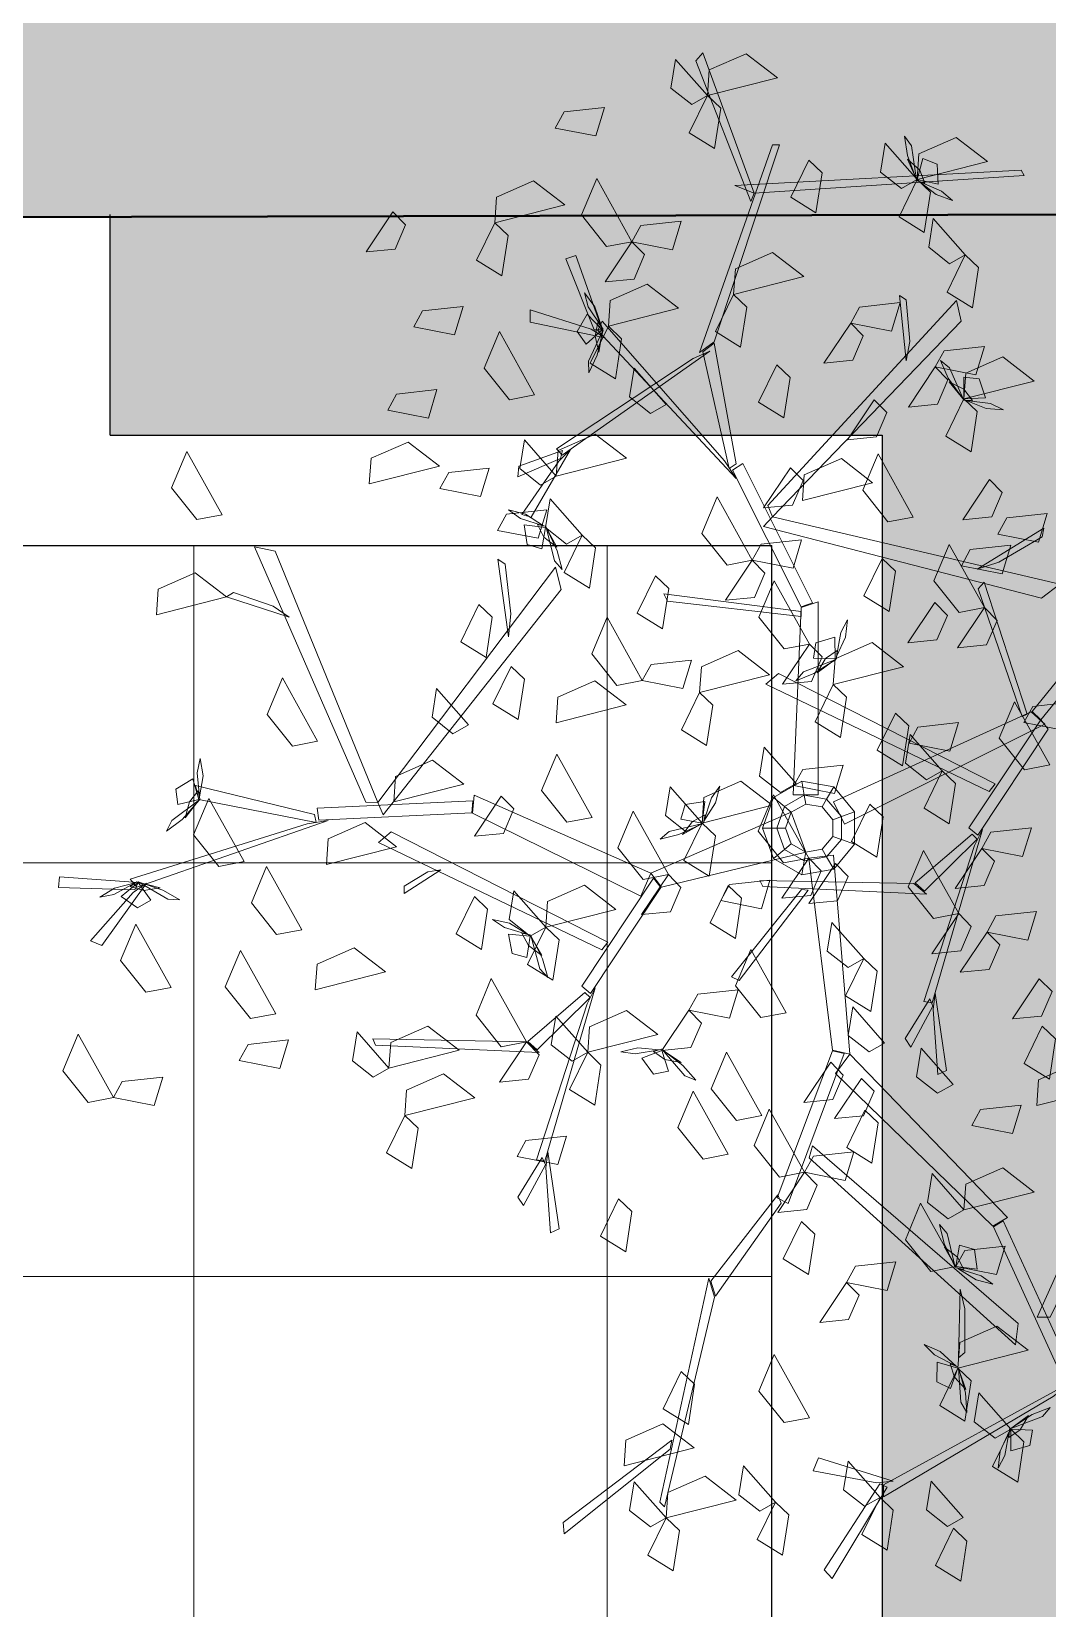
# Model space of a CAD drawing. Header units: inches. Extents: x 20.7 to 35, y 8 to 22.
# Drawn here: x 28.748 to 29.669, y 11.796 to 13.226 of the extents above; entities that cross this region are included whole.
import ezdxf

# ---------------------------------------------------------------- set-up
doc = ezdxf.new("R2010")
doc.units = ezdxf.units.IN
doc.header["$MEASUREMENT"] = 0
doc.layers.add('6', color=251, linetype='Continuous')
doc.layers.add('HATCH A1 1 50', color=9, linetype='Continuous', lineweight=0)
doc.layers.add('WALL 1 50', color=250, linetype='Continuous', lineweight=40)
doc.layers.add('TREE 1AB 1 50', color=9, linetype='Continuous', lineweight=5, transparency=0.6)

msp = doc.modelspace()

# ---------------------------------------------------------------- hatches: boundary and pattern name
at = {"layer": 'HATCH A1 1 50'}
h = msp.add_hatch(dxfattribs=at)
h.set_pattern_fill('ANSI37', color=256, scale=3, angle=45, style=0)
h.set_pattern_definition([(90, (-176.9799, -4.40344), (-0.375, 6e-17), []), (180, (-176.9799, -4.40344), (-6e-17, -0.375), [])])
h.paths.add_polyline_path([(29.4196, 12.7596), (28.7196, 12.7596), (26.6196, 12.7596), (25.9196, 12.7596), (25.9196, 8.8726), (29.7196, 8.8726), (30.0196, 8.8726), (34.5696, 8.8726), (34.5696, 10.7596), (33.1068, 10.7596), (33.1068, 10.7096), (31.6038, 10.7096), (31.6038, 10.7596), (29.7196, 10.7596), (29.4196, 10.7596)])
at = {"layer": 'TREE 1AB 1 50'}
h = msp.add_hatch(dxfattribs=at)
h.set_pattern_fill('AR-SAND', color=256, scale=0.06, angle=45, style=0)
h.set_pattern_definition([(82.5, (-176.97992, -4.40344), (-0.08442079, 0.079075627), [0, -0.0912, 0, -0.102, 0, -0.0975]), (52.5, (-176.97992, -4.40344), (-0.04464825, 0.19481878), [0, -0.0492, 0, -0.0822, 0, -0.0315]), (12.5, (-177.0321, -4.45562), (0.131881756, 0.132361943), [0, -0.03, 0, -0.108, 0, -0.141]), (2.5, (-177.0321, -4.45562), (0.09030253, 0.16477577), [0, -0.015, 0, -0.0708, 0, -0.081])])
h.paths.add_polyline_path([(26.5196, 13.0596), (25.6196, 13.0596), (25.6196, 8.8726), (25.6196, 8.8226), (25.8196, 8.8226), (25.8196, 12.8596), (26.5196, 12.8596)])
h.paths.add_polyline_path([(29.7196, 13.0596), (28.8196, 13.0577), (28.8196, 12.8596), (29.5196, 12.8596), (29.5196, 11.0096), (29.7196, 11.0096)])
at = {"layer": 'WALL 1 50'}
h = msp.add_hatch(color=256, dxfattribs=at)
h.dxf.hatch_style = 1
h.paths.add_polyline_path([(25.4196, 21.9096), (20.7696, 21.9096), (20.7696, 19.5378), (21.0696, 19.5378), (21.0696, 21.6096), (24.8349, 21.6096), (24.8349, 20.2596), (24.9849, 20.2596), (24.9849, 21.6096), (25.4196, 21.6096)])
h.paths.add_polyline_path([(28.5696, 21.9096), (26.7696, 21.9096), (26.7696, 21.6096), (27.5946, 21.6096), (27.5946, 18.7589), (27.4559, 18.7589), (27.4559, 18.6089), (27.8833, 18.6089), (27.8833, 18.7589), (27.7446, 18.7589), (27.7446, 21.6096), (28.5696, 21.6096)])
h.paths.add_polyline_path([(34.8696, 21.9096), (29.9196, 21.9096), (29.9196, 21.6096), (30.9696, 21.6096), (30.9696, 19.0596), (31.1196, 19.0596), (31.1196, 19.2096), (31.1196, 21.6096), (34.5696, 21.6096), (34.5696, 19.9437), (34.8696, 19.9437)])
h.paths.add_polyline_path([(29.7796, 18.7589), (29.7796, 19.0596), (29.9196, 19.0596), (29.9196, 19.2096), (29.6296, 19.2096), (29.6296, 18.7589), (29.0683, 18.7589), (29.0683, 18.6089), (29.6296, 18.6089), (29.6296, 18.2768), (29.7796, 18.2768)])
h.paths.add_polyline_path([(31.7196, 18.0096), (30.9696, 18.0096), (30.9696, 15.0096), (34.5696, 15.0096), (34.5696, 14.2937), (34.8696, 14.2937), (34.8696, 17.0601), (34.5696, 17.0601), (34.5696, 15.1596), (32.7696, 15.1596), (32.7696, 16.2096), (33.3696, 16.2096), (33.3696, 16.3596), (32.7696, 16.3596), (32.7696, 17.8596), (33.5196, 17.8596), (33.5196, 18.0096), (32.6196, 18.0096), (32.6196, 15.1609), (31.1196, 15.1609), (31.1196, 17.8596), (31.7196, 17.8596)])
h.paths.add_polyline_path([(34.8696, 18.4037), (34.5696, 18.4037), (34.5696, 17.7682), (34.8696, 17.7682)])
h.paths.add_polyline_path([(21.0696, 18.2978), (20.7696, 18.2978), (20.7696, 17.1502), (21.0696, 17.1502)])
h.paths.add_polyline_path([(21.0696, 16.5502), (20.7696, 16.5502), (20.7696, 15.9096), (20.7696, 15.4596), (21.0696, 15.4596), (21.0696, 15.759), (23.2011, 15.759), (23.2011, 15.609), (23.3511, 15.609), (23.3511, 15.759), (24.3696, 15.759), (24.3696, 15.9842), (24.3696, 18.0093), (24.2196, 18.0093), (24.2196, 17.4142), (22.2696, 17.4142), (22.2696, 18.0096), (22.1196, 18.0096), (22.1196, 17.2642), (24.2196, 17.2642), (24.2196, 15.909), (21.0696, 15.909)])
h.paths.add_polyline_path([(21.0696, 14.5596), (24.2196, 14.5596), (24.2196, 14.2662), (24.3696, 14.2662), (24.3696, 14.7096), (21.0696, 14.7096), (21.0696, 14.8596), (20.7696, 14.8596), (20.7696, 13.7859), (21.0696, 13.7859)])
h.paths.add_polyline_path([(21.0696, 12.2249), (20.7696, 12.2249), (20.7696, 8.5726), (22.4685, 8.5726), (22.4685, 8.8726), (21.0696, 8.8726)])
h.paths.add_polyline_path([(25.6196, 13.0596), (26.8128, 13.0596), (26.8128, 13.3596), (25.3196, 13.3596), (25.3196, 8.8726), (23.9208, 8.8726), (23.9208, 8.5726), (25.6196, 8.5726)])
h.paths.add_polyline_path([(30.0196, 13.3596), (28.5264, 13.357), (28.5264, 13.057), (29.7196, 13.0596), (29.7196, 10.7596), (31.5431, 10.7596), (31.5431, 11.0596), (30.0196, 11.0596)])
h.paths.add_polyline_path([(34.8696, 13.3537), (34.5696, 13.3537), (34.5696, 11.0596), (33.0461, 11.0596), (33.0461, 10.7596), (34.8696, 10.7596)])
h.paths.add_polyline_path([(29.7796, 16.1912), (29.6296, 16.1912), (29.6296, 15.6039), (28.8811, 15.6039), (28.8811, 15.4539), (29.7796, 15.4539)])
h.paths.add_polyline_path([(26.4582, 15.6039), (25.7096, 15.6039), (25.7096, 16.1912), (25.5596, 16.1912), (25.5596, 15.4539), (26.4582, 15.4539)])
h.paths.add_polyline_path([(25.7096, 19.2096), (24.2196, 19.2096), (24.2196, 19.0596), (25.5596, 19.0596), (25.5596, 18.2768), (25.7096, 18.2768), (25.7096, 18.6089), (26.271, 18.6089), (26.271, 18.7589), (25.7096, 18.7589)])
h.paths.add_polyline_path([(30.0196, 8.8726), (29.7196, 8.8726), (29.7196, 8.5726), (30.0196, 8.5726)])
h.paths.add_polyline_path([(34.8696, 8.8726), (34.5696, 8.8726), (34.5696, 8.5726), (34.8696, 8.5726)])

# ---------------------------------------------------------------- linework, layer by layer
at = {"layer": '6'}
for p, q in [((28.8196, 12.8596), (28.8196, 13.0596)), ((28.8196, 12.8596), (29.5196, 12.8596)), ((29.5196, 12.8596), (29.5196, 11.0096)), ((25.9196, 12.7596), (29.4196, 12.7596)), ((29.4196, 10.7596), (29.4196, 12.7596))]:
    msp.add_line(p, q, dxfattribs=at)
at = {"layer": 'TREE 1AB 1 50', "linetype": 'Continuous'}
for points in [[(29.3469, 13.1594, 0.1921), (29.3279, 13.1743, 0.1857), (29.3321, 13.2003, 0.185), (29.3611, 13.1675, 0.1955)], [(29.4005, 13.0716, 0.2666), (29.3507, 13.1991, 0.3304), (29.3569, 13.2064, 0.334), (29.4036, 13.0789, 0.2703)], [(29.3627, 13.1908, 0.1924), (29.3963, 13.2055, 0.1894), (29.4247, 13.1837, 0.1912), (29.3611, 13.1675, 0.1955)], [(29.2312, 13.1527, 0.2769), (29.2678, 13.1567, 0.2793), (29.26, 13.1309, 0.2639), (29.2231, 13.1381, 0.2682)], [(29.3731, 13.156, 0.183), (29.3675, 13.1195, 0.1853), (29.3446, 13.1337, 0.1699), (29.3611, 13.1675, 0.1743)], [(29.5426, 13.1132, 0.202), (29.5399, 13.1307, 0.1995), (29.5462, 13.122, 0.1912), (29.5506, 13.091, 0.1961)], [(29.5529, 13.1147, 0.1924), (29.5865, 13.1295, 0.1894), (29.6149, 13.1076, 0.1912), (29.5512, 13.0914, 0.1955)], [(29.3538, 12.9346, 0.1981), (29.4201, 13.1229, 0.2923), (29.4264, 13.1229, 0.2923), (29.3673, 12.9441, 0.2029)], [(29.5371, 13.0833, 0.1921), (29.5181, 13.0982, 0.1857), (29.5223, 13.1243, 0.185), (29.5512, 13.0914, 0.1955)], [(29.3859, 13.0861, 0.2703), (29.6456, 13.0999, 0.3141), (29.6484, 13.0951, 0.3127), (29.4036, 13.0789, 0.2703)], [(29.4651, 13.0976, 0.2302), (29.4595, 13.0611, 0.2326), (29.4366, 13.0753, 0.2172), (29.453, 13.1091, 0.2215)], [(29.5583, 13.088, 0.2094), (29.5536, 13.0998, 0.2166), (29.5426, 13.11, 0.2066), (29.5513, 13.0902, 0.1961)], [(29.5704, 13.0873, 0.1873), (29.5694, 13.1052, 0.1819), (29.5564, 13.1104, 0.1867), (29.5512, 13.0914, 0.1955)], [(29.1699, 13.0755, 0.2609), (29.2035, 13.0902, 0.2578), (29.2319, 13.0684, 0.2597), (29.1683, 13.0522, 0.264)], [(29.2697, 13.0306, 0.1415), (29.2469, 13.0593, 0.1384), (29.2607, 13.0924, 0.1403), (29.2926, 13.035, 0.1446)], [(29.5633, 13.0799, 0.2042), (29.5577, 13.0434, 0.2066), (29.5348, 13.0576, 0.1912), (29.5512, 13.0914, 0.1955)], [(29.5684, 13.0777, 0.2039), (29.5833, 13.0725, 0.2), (29.5733, 13.081, 0.1928), (29.553, 13.0897, 0.195)], [(29.0874, 13.0504, 0.1885), (29.0779, 13.0283, 0.1821), (29.0516, 13.0257, 0.1813), (29.0759, 13.0621, 0.1918)], [(29.3007, 13.0496, 0.1533), (29.3374, 13.0536, 0.1556), (29.3295, 13.0278, 0.1402), (29.2926, 13.035, 0.1446)], [(29.5806, 13.0151, 0.2893), (29.5617, 13.03, 0.2829), (29.5659, 13.056, 0.2821), (29.5948, 13.0232, 0.2926)], [(29.1803, 13.0407, 0.2939), (29.1747, 13.0042, 0.2963), (29.1518, 13.0184, 0.2809), (29.1683, 13.0522, 0.2852)], [(29.3041, 13.0234, 0.1412), (29.2946, 13.0012, 0.1348), (29.2683, 12.9986, 0.1341), (29.2926, 13.035, 0.1446)], [(29.3864, 13.0105, 0.2688), (29.42, 13.0253, 0.2657), (29.4484, 13.0035, 0.2676), (29.3848, 12.9873, 0.2719)], [(29.2585, 12.9551, 0.167), (29.2326, 13.0194, 0.2227), (29.2419, 13.0225, 0.2254), (29.2658, 12.9551, 0.167)], [(29.6069, 13.0117, 0.2504), (29.6013, 12.9752, 0.2528), (29.5784, 12.9894, 0.2374), (29.5948, 13.0232, 0.2417)], [(29.2729, 12.9818, 0.2136), (29.3065, 12.9966, 0.2106), (29.3349, 12.9748, 0.2124), (29.2713, 12.9586, 0.2167)], [(29.2591, 12.976, 0.1754), (29.2495, 12.9886, 0.1716), (29.2531, 12.976, 0.1644), (29.2653, 12.9576, 0.1665)], [(29.3968, 12.9758, 0.2254), (29.3912, 12.9393, 0.2278), (29.3683, 12.9535, 0.2124), (29.3848, 12.9873, 0.2167)], [(29.5414, 12.9271, 0.1557), (29.5351, 12.9864, 0.191), (29.5414, 12.9824, 0.1886), (29.5445, 12.9445, 0.166)], [(29.1029, 12.9723, 0.2217), (29.1396, 12.9763, 0.2241), (29.1318, 12.9505, 0.2087), (29.0948, 12.9577, 0.2131)], [(29.2684, 12.948, 0.1666), (29.2003, 12.9622, 0.1564), (29.2003, 12.9732, 0.1603), (29.2558, 12.9557, 0.1665)], [(29.2521, 12.9692, 0.1589), (29.2431, 12.9536, 0.1535), (29.2511, 12.9421, 0.1583), (29.2658, 12.9551, 0.167)], [(29.4201, 12.7856, 0.1082), (29.5911, 12.963, 0.1703), (29.5869, 12.9816, 0.1769), (29.416, 12.7958, 0.1118)], [(29.499, 12.9758, 0.3184), (29.5357, 12.9798, 0.3207), (29.5279, 12.954, 0.3054), (29.491, 12.9613, 0.3097)], [(29.1815, 12.8918, 0.2524), (29.1586, 12.9205, 0.2494), (29.1725, 12.9536, 0.2512), (29.2044, 12.8962, 0.2555)], [(29.261, 12.9322, 0.1736), (29.2536, 12.9161, 0.171), (29.2532, 12.9268, 0.1628), (29.2665, 12.9551, 0.1677)], [(29.2833, 12.9471, 0.2593), (29.2778, 12.9106, 0.2617), (29.2548, 12.9248, 0.2463), (29.2713, 12.9586, 0.2507)], [(29.2617, 12.9619, 0.181), (29.2592, 12.9494, 0.1882), (29.2627, 12.9349, 0.1782), (29.2664, 12.9562, 0.1677)], [(29.387, 12.8204, 0.1204), (29.2616, 12.9545, 0.1673), (29.2658, 12.963, 0.1703), (29.3766, 12.8365, 0.126)], [(29.5024, 12.9496, 0.3063), (29.4929, 12.9275, 0.2999), (29.4667, 12.9248, 0.2992), (29.491, 12.9613, 0.3097)], [(29.3808, 12.8295, 0.1223), (29.3569, 12.9353, 0.1978), (29.3673, 12.943, 0.2034), (29.387, 12.8337, 0.1253)], [(29.5757, 12.9361, 0.1533), (29.6124, 12.9401, 0.1556), (29.6045, 12.9143, 0.1402), (29.5676, 12.9215, 0.1446)], [(29.3632, 12.9359, 0.1954), (29.2295, 12.8414, 0.2581), (29.2242, 12.8471, 0.262), (29.3483, 12.9291, 0.2029)], [(29.5795, 12.9112, 0.2784), (29.5723, 12.9274, 0.2759), (29.5806, 12.9206, 0.2676), (29.5932, 12.8919, 0.2725)], [(29.5953, 12.9157, 0.2688), (29.6289, 12.9305, 0.2657), (29.6573, 12.9087, 0.2676), (29.5937, 12.8925, 0.2719)], [(29.3094, 12.8794, 0.2133), (29.2905, 12.8943, 0.2069), (29.2947, 12.9203, 0.2062), (29.3236, 12.8875, 0.2167)], [(29.436, 12.9119, 0.3395), (29.4305, 12.8754, 0.3419), (29.4075, 12.8896, 0.3265), (29.424, 12.9234, 0.3308)], [(29.5791, 12.9099, 0.1412), (29.5696, 12.8877, 0.1348), (29.5433, 12.8851, 0.1341), (29.5676, 12.9215, 0.1446)], [(29.6132, 12.8936, 0.2637), (29.6074, 12.9106, 0.2583), (29.5936, 12.9121, 0.2631), (29.5937, 12.8925, 0.2719)], [(29.0792, 12.8969, 0.2005), (29.1159, 12.9009, 0.2029), (29.1081, 12.875, 0.1875), (29.0712, 12.8823, 0.1918)], [(29.6014, 12.8911, 0.2858), (29.5937, 12.9012, 0.293), (29.5804, 12.9081, 0.283), (29.594, 12.8913, 0.2725)], [(29.5239, 12.8802, 0.1885), (29.5144, 12.858, 0.1821), (29.4881, 12.8554, 0.1813), (29.5124, 12.8918, 0.1918)], [(29.6057, 12.881, 0.2806), (29.6001, 12.8445, 0.2829), (29.5772, 12.8587, 0.2675), (29.5937, 12.8925, 0.2719)], [(29.6138, 12.8838, 0.2802), (29.6296, 12.8827, 0.2764), (29.6177, 12.8882, 0.2692), (29.5958, 12.8912, 0.2713)], [(29.0562, 12.8387, 0.2397), (29.0898, 12.8534, 0.2366), (29.1182, 12.8316, 0.2385), (29.0545, 12.8154, 0.2428)], [(29.2099, 12.8144, 0.3303), (29.191, 12.8293, 0.3239), (29.1952, 12.8553, 0.3231), (29.2241, 12.8225, 0.3336)], [(29.2258, 12.8457, 0.3306), (29.2593, 12.8605, 0.3275), (29.2877, 12.8387, 0.3294), (29.2241, 12.8225, 0.3336)], [(28.8981, 12.7831, 0.2926), (28.8752, 12.8118, 0.2895), (28.8891, 12.8448, 0.2914), (28.921, 12.7875, 0.2957)], [(29.228, 12.8386, 0.2579), (29.1892, 12.822, 0.3199), (29.1901, 12.8314, 0.3229), (29.2298, 12.8456, 0.2579)], [(29.237, 12.8465, 0.2565), (29.2013, 12.7854, 0.2485), (29.1929, 12.7876, 0.2537), (29.2265, 12.8361, 0.2574)], [(29.5248, 12.781, 0.3066), (29.5019, 12.8097, 0.3035), (29.5158, 12.8428, 0.3054), (29.5477, 12.7854, 0.3097)], [(29.1266, 12.8258, 0.2217), (29.1633, 12.8298, 0.2241), (29.1554, 12.8039, 0.2087), (29.1185, 12.8112, 0.2131)], [(29.446, 12.7041, 0.0797), (29.3839, 12.828, 0.1231), (29.3932, 12.834, 0.1252), (29.4564, 12.7075, 0.0809)], [(29.4478, 12.8184, 0.1885), (29.4383, 12.7963, 0.1821), (29.412, 12.7937, 0.1813), (29.4364, 12.8301, 0.1918)], [(29.4489, 12.8236, 0.2609), (29.4825, 12.8384, 0.2578), (29.5109, 12.8165, 0.2597), (29.4473, 12.8004, 0.264)], [(29.6284, 12.8077, 0.0811), (29.6189, 12.7855, 0.0747), (29.5926, 12.7829, 0.074), (29.6169, 12.8193, 0.0845)], [(29.2334, 12.7609, 0.2133), (29.2144, 12.7758, 0.2069), (29.2186, 12.8019, 0.2062), (29.2476, 12.769, 0.2167)], [(29.3789, 12.7419, 0.1415), (29.356, 12.7706, 0.1384), (29.3698, 12.8037, 0.1403), (29.4018, 12.7463, 0.1446)], [(29.1788, 12.7879, 0.2005), (29.2155, 12.7919, 0.2029), (29.2076, 12.7661, 0.1875), (29.1707, 12.7733, 0.1918)], [(29.1961, 12.7879, 0.2153), (29.1808, 12.7918, 0.2115), (29.1915, 12.7842, 0.2043), (29.2125, 12.7774, 0.2064)], [(29.4119, 12.7768, 0.1056), (29.6639, 12.7117, 0.1513), (29.6805, 12.7246, 0.1562), (29.4201, 12.7856, 0.1082)], [(29.6325, 12.7846, 0.2084), (29.6691, 12.7885, 0.2108), (29.6613, 12.7627, 0.1954), (29.6244, 12.77, 0.1997)], [(29.1949, 12.7782, 0.1988), (29.1976, 12.7604, 0.1934), (29.211, 12.7565, 0.1982), (29.2144, 12.7758, 0.2069)], [(29.207, 12.7786, 0.2209), (29.2128, 12.7672, 0.2281), (29.2247, 12.7581, 0.2181), (29.2143, 12.777, 0.2076)], [(29.225, 12.7549, 0.2135), (29.2293, 12.7377, 0.2109), (29.2223, 12.7458, 0.2027), (29.215, 12.7763, 0.2076)], [(29.2596, 12.7575, 0.2254), (29.2541, 12.721, 0.2278), (29.2311, 12.7352, 0.2124), (29.2476, 12.769, 0.2167)], [(29.6056, 12.7381, 0.14), (29.666, 12.7753, 0.1697), (29.6645, 12.7676, 0.1677), (29.6254, 12.7446, 0.1487)], [(29.0624, 12.5265, 0.2595), (28.9693, 12.7546, 0.3216), (28.9505, 12.7583, 0.3282), (29.0514, 12.5268, 0.2631)], [(29.4098, 12.7609, 0.2169), (29.4465, 12.7648, 0.2193), (29.4387, 12.739, 0.2039), (29.4018, 12.7463, 0.2082)], [(29.5894, 12.6989, 0.2636), (29.5665, 12.7276, 0.2605), (29.5803, 12.7606, 0.2624), (29.6123, 12.7033, 0.2666)], [(29.5994, 12.7559, 0.1745), (29.6361, 12.7599, 0.1768), (29.6282, 12.734, 0.1615), (29.5913, 12.7413, 0.1658)], [(29.0671, 12.5155, 0.2569), (29.2285, 12.7196, 0.3027), (29.2234, 12.74, 0.3075), (29.0624, 12.5265, 0.2595)], [(29.1808, 12.6769, 0.2913), (29.1712, 12.7472, 0.321), (29.1776, 12.7427, 0.319), (29.1829, 12.6977, 0.3)], [(29.4132, 12.7346, 0.1412), (29.4037, 12.7125, 0.1348), (29.3774, 12.7099, 0.1341), (29.4018, 12.7463, 0.1446)], [(29.5315, 12.7362, 0.3423), (29.526, 12.6997, 0.3447), (29.503, 12.7139, 0.3293), (29.5195, 12.7477, 0.3336)], [(28.8632, 12.72, 0.3435), (28.8968, 12.7347, 0.3404), (28.9252, 12.7129, 0.3423), (28.8616, 12.6967, 0.3466)], [(29.326, 12.7205, 0.3423), (29.3204, 12.6841, 0.3447), (29.2975, 12.6983, 0.3293), (29.3139, 12.7321, 0.3336)], [(29.4306, 12.6658, 0.2179), (29.4077, 12.6945, 0.2148), (29.4216, 12.7276, 0.2167), (29.4535, 12.6702, 0.2209)], [(29.6463, 12.6046, -0.0016), (29.6065, 12.7202, 0.004), (29.612, 12.7264, 0.0067), (29.6509, 12.6068, 0.0001)], [(29.6554, 12.6091, 0.0019), (29.7503, 12.726, 0.0339), (29.7603, 12.7206, 0.0354), (29.6634, 12.6015, 0.0028)], [(28.9819, 12.6946, 0.307), (28.9252, 12.7129, 0.3423), (28.9314, 12.717, 0.3399), (28.9674, 12.7045, 0.3173)], [(29.446, 12.6953, 0.0753), (29.3248, 12.7092, 0.0823), (29.3217, 12.7158, 0.0856), (29.446, 12.6997, 0.0775)], [(29.166, 12.6946, 0.2727), (29.1604, 12.6581, 0.275), (29.1375, 12.6723, 0.2596), (29.1539, 12.7061, 0.264)], [(29.4388, 12.5334, -0.0057), (29.446, 12.7034, 0.0793), (29.4616, 12.7085, 0.0819), (29.4616, 12.5334, -0.0057)], [(29.5787, 12.6962, -0.0077), (29.5692, 12.674, -0.0141), (29.5429, 12.6714, -0.0149), (29.5672, 12.7078, -0.0044)], [(29.6237, 12.6916, 0.276), (29.6142, 12.6695, 0.2696), (29.5879, 12.6669, 0.2689), (29.6123, 12.7033, 0.2794)], [(29.2791, 12.6328, 0.1627), (29.2562, 12.6615, 0.1597), (29.2701, 12.6945, 0.1615), (29.302, 12.6371, 0.1658)], [(29.4864, 12.6766, 0.3389), (29.4881, 12.6923, 0.3351), (29.4821, 12.6806, 0.3279), (29.4782, 12.6589, 0.33)], [(29.465, 12.6586, 0.0733), (29.4555, 12.6364, 0.0669), (29.4292, 12.6338, 0.0662), (29.4535, 12.6702, 0.0767)], [(29.4766, 12.6764, 0.3224), (29.4593, 12.6713, 0.317), (29.4573, 12.6575, 0.3218), (29.4769, 12.6568, 0.3306)], [(29.4769, 12.6568, 0.3306), (29.5105, 12.6716, 0.3275), (29.5389, 12.6497, 0.3294), (29.4752, 12.6335, 0.3336)], [(29.3101, 12.6517, 0.0642), (29.3467, 12.6557, 0.0665), (29.3389, 12.6299, 0.0511), (29.302, 12.6371, 0.0555)], [(29.3556, 12.6495, 0.2721), (29.3891, 12.6643, 0.269), (29.4175, 12.6424, 0.2708), (29.3539, 12.6262, 0.2751)], [(29.4576, 12.6435, 0.3371), (29.4411, 12.6369, 0.3346), (29.4483, 12.6449, 0.3263), (29.4774, 12.6563, 0.3312)], [(29.4786, 12.6645, 0.3445), (29.4682, 12.6572, 0.3517), (29.4607, 12.6442, 0.3417), (29.4781, 12.6571, 0.3312)], [(28.9848, 12.5777, 0.3066), (28.9619, 12.6064, 0.3035), (28.9758, 12.6395, 0.3054), (29.0077, 12.5821, 0.3097)], [(29.1951, 12.6384, 0.2838), (29.1895, 12.6019, 0.2862), (29.1666, 12.6161, 0.2708), (29.1831, 12.6499, 0.2751)], [(29.6221, 12.5436, 0.0393), (29.4256, 12.6436, 0.1223), (29.4139, 12.6339, 0.131), (29.6164, 12.5366, 0.0441)], [(29.1304, 12.5889, 0.2606), (29.1114, 12.6038, 0.2542), (29.1156, 12.6298, 0.2535), (29.1446, 12.597, 0.264)], [(29.2255, 12.622, 0.1924), (29.2591, 12.6368, 0.1894), (29.2875, 12.615, 0.1912), (29.2239, 12.5988, 0.1955)], [(29.366, 12.6147, 0.2414), (29.3604, 12.5782, 0.2438), (29.3375, 12.5924, 0.2284), (29.3539, 12.6262, 0.2327)], [(29.4873, 12.622, 0.3423), (29.4817, 12.5855, 0.3447), (29.4588, 12.5997, 0.3293), (29.4752, 12.6335, 0.3336)], [(29.6485, 12.5563, -0.0287), (29.6256, 12.585, -0.0317), (29.6394, 12.618, -0.0299), (29.6714, 12.5607, -0.0256)], [(29.6561, 12.6137, 0.132), (29.6928, 12.6177, 0.1344), (29.685, 12.5919, 0.119), (29.6481, 12.5991, 0.1234)], [(29.4753, 12.5272, -0.0673), (29.6547, 12.6087, 0.0016), (29.6669, 12.5975, 0.0037), (29.4855, 12.5068, -0.0673)], [(29.5436, 12.5962, 0.0552), (29.538, 12.5597, 0.0576), (29.515, 12.5739, 0.0422), (29.5315, 12.6077, 0.0465)], [(29.552, 12.595, 0.1745), (29.5887, 12.599, 0.1768), (29.5808, 12.5731, 0.1615), (29.5439, 12.5804, 0.1658)], [(29.6701, 12.5931, 0.0012), (29.6063, 12.497, 0.0592), (29.5982, 12.5036, 0.0619), (29.6634, 12.6015, 0.0028)], [(29.5597, 12.5472, 0.0432), (29.5407, 12.5621, 0.0368), (29.5449, 12.5882, 0.036), (29.5739, 12.5553, 0.0465)], [(29.2337, 12.5087, 0.21), (29.2108, 12.5374, 0.2069), (29.2246, 12.5704, 0.2088), (29.2566, 12.5131, 0.2131)], [(29.4274, 12.5356, 0.3303), (29.4084, 12.5505, 0.3239), (29.4126, 12.5766, 0.3231), (29.4416, 12.5437, 0.3336)], [(28.9038, 12.5508, 0.3575), (28.9013, 12.5665, 0.3537), (28.8986, 12.5536, 0.3465), (28.9006, 12.5316, 0.3486)], [(29.0783, 12.5503, 0.1924), (29.1119, 12.5651, 0.1894), (29.1403, 12.5432, 0.1912), (29.0767, 12.5271, 0.1955)], [(29.4475, 12.5565, 0.0043), (29.4842, 12.5605, 0.0067), (29.4763, 12.5347, -0.0087), (29.4394, 12.5419, -0.0044)], [(29.586, 12.5438, 0.0552), (29.5804, 12.5073, 0.0576), (29.5575, 12.5215, 0.0422), (29.5739, 12.5553, 0.0465)], [(28.8944, 12.5481, 0.341), (28.8791, 12.5386, 0.3356), (28.8808, 12.5247, 0.3404), (28.8999, 12.5293, 0.3492)], [(29.0063, 12.5083, 0.2736), (28.8999, 12.5293, 0.3492), (28.897, 12.5419, 0.3547), (29.005, 12.5156, 0.2766)], [(29.3421, 12.4998, 0.0432), (29.3231, 12.5147, 0.0368), (29.3273, 12.5408, 0.036), (29.3563, 12.5079, 0.0465)], [(29.3579, 12.5312, 0.0435), (29.3915, 12.546, 0.0404), (29.4199, 12.5241, 0.0423), (29.3563, 12.5079, 0.0465)], [(29.3685, 12.5262, 0.0549), (29.3724, 12.5415, 0.0511), (29.3648, 12.5308, 0.0439), (29.3579, 12.5098, 0.046)], [(29.4488, 12.5332, -0.1546), (29.4466, 12.5458, -0.2152), (29.4211, 12.5311, -0.2152), (29.4309, 12.5229, -0.1546)], [(29.4692, 12.5296, -0.1546), (29.4756, 12.5407, -0.2152), (29.4466, 12.5458, -0.2152), (29.4488, 12.5332, -0.1546)], [(29.4825, 12.5138, -0.1546), (29.4945, 12.5182, -0.2152), (29.4756, 12.5407, -0.2152), (29.4692, 12.5296, -0.1546)], [(28.8849, 12.5113, 0.3557), (28.8707, 12.5005, 0.3532), (28.8755, 12.5102, 0.3449), (28.9005, 12.5289, 0.3498)], [(28.8995, 12.5371, 0.3631), (28.8914, 12.5273, 0.3703), (28.8877, 12.5128, 0.3603), (28.901, 12.5299, 0.3498)], [(28.9181, 12.4686, 0.3066), (28.8952, 12.4973, 0.3035), (28.909, 12.5303, 0.3054), (28.941, 12.473, 0.3097)], [(29.1474, 12.5173, 0.231), (29.0089, 12.5105, 0.2744), (29.0073, 12.5214, 0.2765), (29.1485, 12.5281, 0.2322)], [(29.3006, 12.4416, 0.1457), (29.1481, 12.517, 0.2307), (29.1496, 12.5332, 0.2332), (29.3098, 12.4624, 0.1457)], [(29.1856, 12.5207, 0.2049), (29.1761, 12.4986, 0.1985), (29.1498, 12.496, 0.1977), (29.1742, 12.5324, 0.2082)], [(29.3588, 12.5274, 0.0384), (29.341, 12.5248, 0.033), (29.337, 12.5114, 0.0378), (29.3563, 12.5079, 0.0465)], [(29.43, 12.4718, -0.0287), (29.4071, 12.5005, -0.0318), (29.4209, 12.5336, -0.0299), (29.4529, 12.4762, -0.0256)], [(29.4309, 12.5229, -0.1546), (29.4211, 12.5311, -0.2152), (29.411, 12.5034, -0.2152), (29.4239, 12.5034, -0.1546)], [(29.4502, 12.5252, 0.0273), (29.4488, 12.5332, -0.1546), (29.4309, 12.5229, -0.1546), (29.4371, 12.5177, 0.0273)], [(29.4651, 12.5226, 0.0273), (29.4692, 12.5296, -0.1546), (29.4488, 12.5332, -0.1546), (29.4502, 12.5252, 0.0273)], [(29.4749, 12.511, 0.0273), (29.4825, 12.5138, -0.1546), (29.4692, 12.5296, -0.1546), (29.4651, 12.5226, 0.0273)], [(29.5203, 12.5135, 0.3423), (29.5148, 12.477, 0.3447), (29.4918, 12.4912, 0.3293), (29.5083, 12.525, 0.3336)], [(29.0172, 12.5103, 0.2717), (28.8438, 12.4498, 0.3187), (28.8377, 12.4571, 0.3216), (28.9982, 12.5073, 0.2774)], [(29.3028, 12.4569, 0.0736), (29.2799, 12.4856, 0.0705), (29.2938, 12.5187, 0.0724), (29.3257, 12.4613, 0.0767)], [(29.4502, 12.4816, 0.0273), (29.3194, 12.4497, 0.1425), (29.3098, 12.4624, 0.1457), (29.4371, 12.5177, 0.0273)], [(29.3591, 12.5153, 0.0605), (29.3477, 12.5095, 0.0677), (29.3385, 12.4977, 0.0577), (29.3575, 12.5081, 0.0472)], [(29.4371, 12.5177, 0.0273), (29.4309, 12.5229, -0.1546), (29.4239, 12.5034, -0.1546), (29.4319, 12.5034, 0.0273)], [(29.4749, 12.4959, 0.0273), (29.4825, 12.4931, -0.1546), (29.4825, 12.5138, -0.1546), (29.4749, 12.511, 0.0273)], [(29.4825, 12.4931, -0.1546), (29.4945, 12.4887, -0.2152), (29.4945, 12.5182, -0.2152), (29.4825, 12.5138, -0.1546)], [(29.0172, 12.4936, 0.2688), (29.0508, 12.5083, 0.2657), (29.0792, 12.4865, 0.2676), (29.0156, 12.4703, 0.2719)], [(29.2709, 12.3999, 0.1811), (29.0745, 12.5, 0.264), (29.0628, 12.4903, 0.2727), (29.2653, 12.3929, 0.1858)], [(29.3353, 12.4975, 0.053), (29.3181, 12.4933, 0.0505), (29.3263, 12.5002, 0.0423), (29.3568, 12.5074, 0.0472)], [(29.3683, 12.4964, 0.0552), (29.3628, 12.4599, 0.0576), (29.3398, 12.4741, 0.0422), (29.3563, 12.5079, 0.0465)], [(29.4239, 12.5034, -0.1546), (29.411, 12.5034, -0.2152), (29.4211, 12.4758, -0.2152), (29.4309, 12.484, -0.1546)], [(29.4319, 12.5034, 0.0273), (29.4239, 12.5034, -0.1546), (29.4309, 12.484, -0.1546), (29.4371, 12.4892, 0.0273)], [(29.6058, 12.4934, 0.0586), (29.5578, 12.4461, 0.1453), (29.5494, 12.4537, 0.1516), (29.601, 12.498, 0.062)], [(29.6105, 12.5022, 0.0556), (29.565, 12.345, 0.1183), (29.5572, 12.3461, 0.1223), (29.6031, 12.4876, 0.0631)], [(29.6181, 12.4996, 0.0642), (29.6548, 12.5036, 0.0665), (29.6469, 12.4777, 0.0511), (29.61, 12.485, 0.0555)], [(29.4309, 12.484, -0.1546), (29.4211, 12.4758, -0.2152), (29.4466, 12.461, -0.2152), (29.4488, 12.4737, -0.1546)], [(29.4371, 12.4892, 0.0273), (29.4309, 12.484, -0.1546), (29.4488, 12.4737, -0.1546), (29.4502, 12.4816, 0.0273)], [(29.4502, 12.4816, 0.0273), (29.4488, 12.4737, -0.1546), (29.4692, 12.4773, -0.1546), (29.4651, 12.4843, 0.0273)], [(29.4651, 12.4843, 0.0273), (29.4692, 12.4773, -0.1546), (29.4825, 12.4931, -0.1546), (29.4749, 12.4959, 0.0273)], [(29.4692, 12.4773, -0.1546), (29.4756, 12.4661, -0.2152), (29.4945, 12.4887, -0.2152), (29.4825, 12.4931, -0.1546)], [(29.566, 12.4215, 0.0814), (29.5431, 12.4501, 0.0783), (29.557, 12.4832, 0.0802), (29.5889, 12.4258, 0.0845)], [(29.6215, 12.4733, 0.12), (29.612, 12.4512, 0.1136), (29.5857, 12.4486, 0.1128), (29.61, 12.485, 0.1234)], [(28.9705, 12.4069, 0.3066), (28.9476, 12.4356, 0.3035), (28.9614, 12.4686, 0.3054), (28.9934, 12.4112, 0.3097)], [(29.4643, 12.4645, -0.0502), (29.4548, 12.4424, -0.0566), (29.4285, 12.4398, -0.0573), (29.4529, 12.4762, -0.0468)], [(29.4488, 12.4737, -0.1546), (29.4466, 12.461, -0.2152), (29.4756, 12.4661, -0.2152), (29.4692, 12.4773, -0.1546)], [(29.4529, 12.4762, -0.0256), (29.4744, 12.3021, 0.0566), (29.4903, 12.2985, 0.0593), (29.4755, 12.4788, -0.0252)], [(29.4887, 12.4596, 0.1412), (29.4791, 12.4375, 0.1348), (29.4529, 12.4349, 0.1341), (29.4772, 12.4713, 0.1446)], [(28.842, 12.4473, 0.3184), (28.7727, 12.4495, 0.374), (28.7737, 12.4593, 0.3767), (28.8449, 12.4539, 0.3184)], [(28.8525, 12.4534, 0.3179), (28.812, 12.3969, 0.3077), (28.8019, 12.4013, 0.3116), (28.8404, 12.445, 0.3178)], [(28.8235, 12.449, 0.3267), (28.8101, 12.4406, 0.3229), (28.823, 12.4431, 0.3157), (28.8424, 12.4537, 0.3178)], [(28.8297, 12.4415, 0.3102), (28.8445, 12.4311, 0.3048), (28.8566, 12.4381, 0.3096), (28.8449, 12.4539, 0.3184)], [(28.8378, 12.4505, 0.3323), (28.85, 12.4469, 0.3395), (28.8648, 12.4491, 0.3295), (28.8439, 12.4546, 0.319)], [(28.8673, 12.4471, 0.3249), (28.8827, 12.4383, 0.3224), (28.872, 12.4389, 0.3141), (28.8449, 12.4546, 0.319)], [(29.1193, 12.4654, 0.2452), (29.0862, 12.444, 0.287), (29.0861, 12.4507, 0.2842), (29.1076, 12.4637, 0.2574)], [(29.3189, 12.4495, 0.143), (29.2551, 12.3533, 0.2009), (29.2471, 12.36, 0.2037), (29.3123, 12.4579, 0.1446)], [(29.3371, 12.4496, 0.1412), (29.3276, 12.4275, 0.1348), (29.3014, 12.4249, 0.1341), (29.3257, 12.4613, 0.1446)], [(29.3811, 12.4522, 0.1533), (29.4178, 12.4562, 0.1556), (29.41, 12.4303, 0.1402), (29.3731, 12.4376, 0.1446)], [(29.5598, 12.4435, 0.1455), (29.4112, 12.4503, 0.2608), (29.4087, 12.456, 0.2608), (29.5482, 12.4531, 0.1513)], [(29.1618, 12.4298, 0.3904), (29.1563, 12.3933, 0.3928), (29.1333, 12.4075, 0.3774), (29.1498, 12.4413, 0.3817)], [(29.2003, 12.4055, 0.1921), (29.1813, 12.4204, 0.1857), (29.1855, 12.4464, 0.185), (29.2145, 12.4136, 0.1955)], [(29.2162, 12.4368, 0.1924), (29.2497, 12.4516, 0.1894), (29.2781, 12.4297, 0.1912), (29.2145, 12.4136, 0.1955)], [(29.392, 12.4397, 0.034), (29.3865, 12.4032, 0.0364), (29.3635, 12.4174, 0.021), (29.38, 12.4512, 0.0253)], [(29.4523, 12.447, 0.2293), (29.39, 12.3651, 0.3074), (29.3828, 12.3686, 0.3119), (29.4463, 12.4477, 0.2338)], [(29.6003, 12.4142, 0.0811), (29.5908, 12.392, 0.0747), (29.5646, 12.3894, 0.074), (29.5889, 12.4258, 0.0845)], [(29.6227, 12.4237, 0.2801), (29.6594, 12.4277, 0.2825), (29.6515, 12.4019, 0.2671), (29.6146, 12.4091, 0.2714)], [(28.852, 12.3545, 0.3066), (28.8291, 12.3832, 0.3035), (28.8429, 12.4162, 0.3054), (28.8749, 12.3588, 0.3097)], [(29.1817, 12.4171, 0.2005), (29.1662, 12.4205, 0.1967), (29.1772, 12.4132, 0.1895), (29.1984, 12.407, 0.1916)], [(29.2266, 12.402, 0.2042), (29.221, 12.3656, 0.2066), (29.1981, 12.3798, 0.1912), (29.2145, 12.4136, 0.1955)], [(29.4886, 12.377, 0.022), (29.4697, 12.3919, 0.0156), (29.4739, 12.4179, 0.0148), (29.5028, 12.3851, 0.0253)], [(29.1808, 12.4073, 0.184), (29.184, 12.3896, 0.1786), (29.1975, 12.3861, 0.1834), (29.2003, 12.4055, 0.1921)], [(29.1929, 12.408, 0.2061), (29.199, 12.3969, 0.2132), (29.2111, 12.388, 0.2033), (29.2001, 12.4067, 0.1928)], [(29.2115, 12.3849, 0.1986), (29.2163, 12.3678, 0.1961), (29.209, 12.3757, 0.1878), (29.2009, 12.406, 0.1928)], [(29.6261, 12.3975, -0.0077), (29.6166, 12.3753, -0.0141), (29.5903, 12.3727, -0.0149), (29.6146, 12.4091, -0.0044)], [(28.9468, 12.3308, 0.3066), (28.9239, 12.3595, 0.3035), (28.9377, 12.3925, 0.3054), (28.9697, 12.3351, 0.3097)], [(29.0073, 12.3801, 0.2561), (29.0408, 12.3949, 0.253), (29.0692, 12.373, 0.2549), (29.0056, 12.3568, 0.2591)], [(29.4095, 12.3317, 0.0814), (29.3866, 12.3603, 0.0783), (29.4004, 12.3934, 0.0802), (29.4324, 12.336, 0.0845)], [(29.5149, 12.3736, 0.034), (29.5093, 12.3371, 0.0364), (29.4864, 12.3513, 0.021), (29.5028, 12.3851, 0.0253)], [(29.1741, 12.3051, 0.29), (29.1513, 12.3338, 0.2869), (29.1651, 12.3669, 0.2888), (29.197, 12.3095, 0.2931)], [(29.2547, 12.3497, 0.2004), (29.2066, 12.3024, 0.287), (29.1982, 12.31, 0.2934), (29.2499, 12.3544, 0.2038)], [(29.2594, 12.3586, 0.1973), (29.2138, 12.2014, 0.26), (29.2061, 12.2025, 0.264), (29.252, 12.344, 0.2049)], [(29.3523, 12.3528, 0.323), (29.389, 12.3567, 0.3253), (29.3811, 12.3309, 0.3099), (29.3442, 12.3382, 0.3143)], [(29.5676, 12.3536, 0.1167), (29.5778, 12.2836, 0.1087), (29.5699, 12.2801, 0.1139), (29.5659, 12.339, 0.1176)], [(29.6735, 12.3551, 0.2893), (29.6639, 12.3329, 0.2829), (29.6377, 12.3303, 0.2821), (29.662, 12.3667, 0.2927)], [(29.5076, 12.3004, 0.3194), (29.4886, 12.3153, 0.313), (29.4928, 12.3414, 0.3122), (29.5217, 12.3085, 0.3228)], [(29.5655, 12.3419, 0.1181), (29.5456, 12.3047, 0.1801), (29.5403, 12.3126, 0.1831), (29.5626, 12.3485, 0.1181)], [(29.2384, 12.292, 0.1921), (29.2194, 12.3069, 0.1857), (29.2236, 12.3329, 0.185), (29.2526, 12.3001, 0.1955)], [(29.2542, 12.3233, 0.1924), (29.2878, 12.3381, 0.1894), (29.3162, 12.3163, 0.1912), (29.2526, 12.3001, 0.1955)], [(29.3557, 12.3265, 0.2897), (29.3461, 12.3044, 0.2833), (29.3199, 12.3018, 0.2825), (29.3442, 12.3382, 0.2931)], [(28.7996, 12.2547, 0.3066), (28.7767, 12.2834, 0.3035), (28.7906, 12.3164, 0.3054), (28.8225, 12.2591, 0.3097)], [(28.9447, 12.3073, 0.2972), (28.9814, 12.3113, 0.2995), (28.9735, 12.2855, 0.2841), (28.9366, 12.2927, 0.2885)], [(29.0581, 12.2776, 0.2685), (29.0392, 12.2925, 0.2621), (29.0434, 12.3186, 0.2614), (29.0723, 12.2857, 0.2719)], [(29.2086, 12.2999, 0.2872), (29.0601, 12.3067, 0.4025), (29.0576, 12.3124, 0.4025), (29.197, 12.3095, 0.2931)], [(29.074, 12.309, 0.2561), (29.1076, 12.3238, 0.253), (29.136, 12.3019, 0.2549), (29.0723, 12.2857, 0.2591)], [(29.6768, 12.3122, 0.2254), (29.6712, 12.2758, 0.2278), (29.6483, 12.29, 0.2124), (29.6647, 12.3238, 0.2167)], [(29.2085, 12.2978, 0.2897), (29.199, 12.2757, 0.2833), (29.1727, 12.2731, 0.2825), (29.197, 12.3095, 0.2931)], [(29.2646, 12.2885, 0.2042), (29.259, 12.2521, 0.2066), (29.2361, 12.2663, 0.1912), (29.2526, 12.3001, 0.1955)], [(29.2981, 12.3041, 0.2909), (29.2827, 12.3004, 0.2871), (29.2957, 12.2987, 0.2799), (29.3175, 12.3023, 0.282)], [(29.3015, 12.2949, 0.2744), (29.3121, 12.2804, 0.269), (29.3258, 12.2831, 0.2738), (29.3199, 12.3018, 0.2825)], [(29.3121, 12.3008, 0.2965), (29.3225, 12.2935, 0.3037), (29.3372, 12.2908, 0.2937), (29.3192, 12.3028, 0.2832)], [(29.3389, 12.2881, 0.289), (29.3507, 12.2748, 0.2865), (29.3407, 12.2788, 0.2783), (29.3202, 12.3025, 0.2832)], [(29.3874, 12.2384, 0.3112), (29.3645, 12.2671, 0.3081), (29.3784, 12.3001, 0.31), (29.4103, 12.2428, 0.3143)], [(29.4745, 12.3013, 0.0569), (29.4244, 12.168, 0.0972), (29.4342, 12.163, 0.0993), (29.4851, 12.299, 0.0583)], [(29.4771, 12.2808, 0.0566), (29.6198, 12.1425, 0.1244), (29.633, 12.1503, 0.1282), (29.4903, 12.2985, 0.0593)], [(29.5697, 12.2629, 0.0432), (29.5507, 12.2778, 0.0368), (29.5549, 12.3038, 0.036), (29.5839, 12.271, 0.0465)], [(29.4843, 12.2794, 0.12), (29.4748, 12.2573, 0.1136), (29.4485, 12.2546, 0.1128), (29.4729, 12.291, 0.1234)], [(29.6612, 12.275, 0.273), (29.6948, 12.2898, 0.2699), (29.7232, 12.268, 0.2718), (29.6596, 12.2518, 0.2761)], [(28.8306, 12.2737, 0.3184), (28.8672, 12.2776, 0.3207), (28.8594, 12.2518, 0.3054), (28.8225, 12.2591, 0.3097)], [(29.0883, 12.2659, 0.2688), (29.1219, 12.2807, 0.2657), (29.1503, 12.2589, 0.2676), (29.0867, 12.2427, 0.2719)], [(29.5122, 12.2648, 0.2897), (29.5027, 12.2426, 0.2833), (29.4764, 12.24, 0.2825), (29.5007, 12.2764, 0.2931)], [(29.6599, 12.0599, 0.1392), (29.7528, 12.2656, 0.2185), (29.773, 12.2685, 0.224), (29.6718, 12.0599, 0.1419)], [(29.3571, 12.2032, 0.0814), (29.3342, 12.2319, 0.0783), (29.3481, 12.2649, 0.0802), (29.38, 12.2076, 0.0845)], [(29.0987, 12.2312, 0.2806), (29.0932, 12.1947, 0.2829), (29.0702, 12.2089, 0.2675), (29.0867, 12.2427, 0.2719)], [(29.4263, 12.1869, 0.1627), (29.4034, 12.2156, 0.1597), (29.4172, 12.2486, 0.1615), (29.4492, 12.1913, 0.1658)], [(29.5159, 12.2362, 0.2042), (29.5103, 12.1997, 0.2066), (29.4874, 12.2139, 0.1912), (29.5039, 12.2477, 0.1955)], [(29.6088, 12.2483, 0.132), (29.6454, 12.2522, 0.1344), (29.6376, 12.2264, 0.119), (29.6007, 12.2337, 0.1234)], [(29.1966, 12.2202, 0.2296), (29.2333, 12.2242, 0.232), (29.2254, 12.1984, 0.2166), (29.1885, 12.2056, 0.2209)], [(29.2165, 12.21, 0.2585), (29.2267, 12.14, 0.2505), (29.2187, 12.1365, 0.2556), (29.2147, 12.1954, 0.2594)], [(29.4564, 12.2154, 0.0836), (29.6428, 12.0542, 0.1457), (29.6404, 12.0348, 0.1519), (29.4533, 12.2045, 0.087)], [(29.2144, 12.1982, 0.2598), (29.1944, 12.1611, 0.3219), (29.1892, 12.1689, 0.3249), (29.2114, 12.2048, 0.2598)], [(29.4572, 12.2059, 0.132), (29.4939, 12.2098, 0.1344), (29.4861, 12.184, 0.119), (29.4492, 12.1913, 0.1234)], [(29.4606, 12.1796, 0.2261), (29.4511, 12.1575, 0.2197), (29.4248, 12.1549, 0.2189), (29.4492, 12.1913, 0.2294)], [(29.5795, 12.1492, 0.2685), (29.5605, 12.164, 0.2621), (29.5647, 12.1901, 0.2614), (29.5937, 12.1573, 0.2719)], [(29.5953, 12.1805, 0.1924), (29.6289, 12.1953, 0.1894), (29.6573, 12.1734, 0.1912), (29.5937, 12.1573, 0.1955)], [(29.2927, 12.1557, 0.2806), (29.2871, 12.1192, 0.2829), (29.2642, 12.1334, 0.2675), (29.2806, 12.1672, 0.2719)], [(29.425, 12.171, 0.0971), (29.3641, 12.0927, 0.1757), (29.3684, 12.079, 0.1802), (29.4278, 12.1632, 0.0994)], [(29.5635, 12.1015, 0.1415), (29.5406, 12.1302, 0.1384), (29.5544, 12.1632, 0.1403), (29.5863, 12.1058, 0.1446)], [(29.4584, 12.1351, 0.2042), (29.4528, 12.0987, 0.2066), (29.4299, 12.1129, 0.1912), (29.4464, 12.1467, 0.1955)], [(29.5757, 12.1267, 0.1511), (29.5714, 12.1439, 0.1486), (29.5784, 12.1358, 0.1403), (29.5858, 12.1054, 0.1452)], [(29.6204, 12.1419, 0.1246), (29.6853, 11.9994, 0.1482), (29.6956, 12.0022, 0.1508), (29.6292, 12.1474, 0.1267)], [(29.6058, 12.1035, 0.1364), (29.6031, 12.1213, 0.131), (29.5897, 12.1252, 0.1358), (29.5863, 12.1058, 0.1446)], [(29.5944, 12.1204, 0.1533), (29.6311, 12.1244, 0.1556), (29.6232, 12.0986, 0.1402), (29.5863, 12.1058, 0.1446)], [(29.4953, 12.1061, 0.2169), (29.532, 12.1101, 0.2193), (29.5241, 12.0842, 0.2039), (29.4872, 12.0915, 0.2082)], [(29.5937, 12.1031, 0.1585), (29.5879, 12.1144, 0.1657), (29.576, 12.1235, 0.1557), (29.5865, 12.1046, 0.1452)], [(29.6047, 12.0938, 0.1529), (29.62, 12.09, 0.1491), (29.6093, 12.0975, 0.1419), (29.5882, 12.1042, 0.144)], [(29.3624, 12.0952, 0.1763), (29.3178, 11.8921, 0.2658), (29.3222, 11.888, 0.2652), (29.3675, 12.0782, 0.1798)], [(29.4987, 12.0798, 0.1412), (29.4891, 12.0577, 0.1348), (29.4629, 12.0551, 0.1341), (29.4872, 12.0915, 0.1446)], [(29.5902, 12.0852, 0.1308), (29.5887, 12.0231, 0.165), (29.5945, 12.0279, 0.1628), (29.5946, 12.0676, 0.1409)], [(29.5898, 12.0369, 0.1245), (29.6234, 12.0517, 0.1215), (29.6518, 12.0299, 0.1233), (29.5881, 12.0137, 0.1276)], [(29.4306, 11.9643, 0.2179), (29.4077, 11.993, 0.2148), (29.4216, 12.026, 0.2167), (29.4535, 11.9686, 0.2209)], [(29.5722, 12.0287, 0.2802), (29.5577, 12.0351, 0.2764), (29.567, 12.0259, 0.2692), (29.5866, 12.0156, 0.2713)], [(29.3494, 11.9992, 0.2042), (29.3439, 11.9627, 0.2066), (29.3209, 11.9769, 0.1912), (29.3374, 12.0107, 0.1955)], [(29.5693, 12.0193, 0.2637), (29.569, 12.0013, 0.2583), (29.5815, 11.9952, 0.2631), (29.5881, 12.0137, 0.2719)], [(29.6002, 12.0021, 0.2806), (29.5946, 11.9657, 0.2829), (29.5717, 11.9799, 0.2675), (29.5881, 12.0137, 0.2719)], [(29.5813, 12.0176, 0.2858), (29.5851, 12.0055, 0.293), (29.5953, 11.9945, 0.283), (29.5882, 12.0149, 0.2725)], [(29.595, 11.9913, 0.2784), (29.5963, 11.9736, 0.2759), (29.5908, 11.9828, 0.2676), (29.5888, 12.0141, 0.2725)], [(29.6908, 12.0011, 0.1457), (29.5206, 11.9079, 0.1805), (29.5208, 11.8971, 0.182), (29.6746, 11.988, 0.1496)], [(29.6219, 11.9502, 0.2133), (29.6029, 11.9651, 0.2069), (29.6071, 11.9912, 0.2062), (29.6361, 11.9583, 0.2167)], [(29.6343, 11.9507, 0.1882), (29.6447, 11.9579, 0.1954), (29.6523, 11.9708, 0.1854), (29.6349, 11.958, 0.1749)], [(29.6554, 11.9716, 0.1808), (29.6719, 11.978, 0.1783), (29.6648, 11.97, 0.17), (29.6355, 11.9588, 0.1749)], [(29.2872, 11.9485, 0.1924), (29.3208, 11.9633, 0.1894), (29.3492, 11.9415, 0.1912), (29.2856, 11.9253, 0.1955)], [(29.6481, 11.9468, 0.183), (29.6425, 11.9103, 0.1853), (29.6196, 11.9245, 0.1699), (29.6361, 11.9583, 0.1743)], [(29.6264, 11.9386, 0.1826), (29.6246, 11.9229, 0.1788), (29.6307, 11.9345, 0.1716), (29.6347, 11.9563, 0.1737)], [(29.6362, 11.9387, 0.1661), (29.6535, 11.9437, 0.1607), (29.6557, 11.9575, 0.1655), (29.6361, 11.9583, 0.1743)], [(29.3288, 11.9485, 0.2416), (29.2304, 11.8738, 0.3118), (29.2313, 11.8635, 0.3149), (29.3274, 11.9403, 0.245)], [(29.4086, 11.8841, 0.1921), (29.3896, 11.899, 0.1857), (29.3938, 11.9251, 0.185), (29.4228, 11.8922, 0.1955)], [(29.5295, 11.9113, 0.1802), (29.4617, 11.9323, 0.1728), (29.4571, 11.9205, 0.1751), (29.5148, 11.9097, 0.1799)], [(29.5034, 11.8885, 0.1921), (29.4844, 11.9034, 0.1857), (29.4886, 11.9294, 0.185), (29.5176, 11.8966, 0.1955)], [(29.3094, 11.8698, 0.2685), (29.2905, 11.8847, 0.2621), (29.2947, 11.9107, 0.2614), (29.3236, 11.8779, 0.2719)], [(29.3253, 11.9011, 0.1924), (29.3589, 11.9159, 0.1894), (29.3873, 11.8941, 0.1912), (29.3236, 11.8779, 0.1955)], [(29.5788, 11.8703, 0.3303), (29.5598, 11.8852, 0.3239), (29.564, 11.9112, 0.3231), (29.593, 11.8784, 0.3336)], [(29.5175, 11.9088, 0.1803), (29.4669, 11.831, 0.2266), (29.4741, 11.8229, 0.2282), (29.5241, 11.9058, 0.1799)], [(29.5296, 11.8851, 0.2042), (29.5241, 11.8486, 0.2066), (29.5011, 11.8628, 0.1912), (29.5176, 11.8966, 0.1955)], [(29.4348, 11.8807, 0.2678), (29.4293, 11.8442, 0.2702), (29.4063, 11.8584, 0.2548), (29.4228, 11.8922, 0.2591)], [(29.3357, 11.8664, 0.2806), (29.3301, 11.8299, 0.2829), (29.3072, 11.8441, 0.2675), (29.3236, 11.8779, 0.2719)], [(29.5963, 11.857, 0.183), (29.5908, 11.8205, 0.1853), (29.5678, 11.8347, 0.1699), (29.5843, 11.8685, 0.1743)]]:
    msp.add_3dface(points, dxfattribs=at)
at = {"layer": 'WALL 1 50'}
msp.add_line((29.7196, 13.0596), (28.5264, 13.057), dxfattribs=at)

doc.saveas('drawing.dxf')
